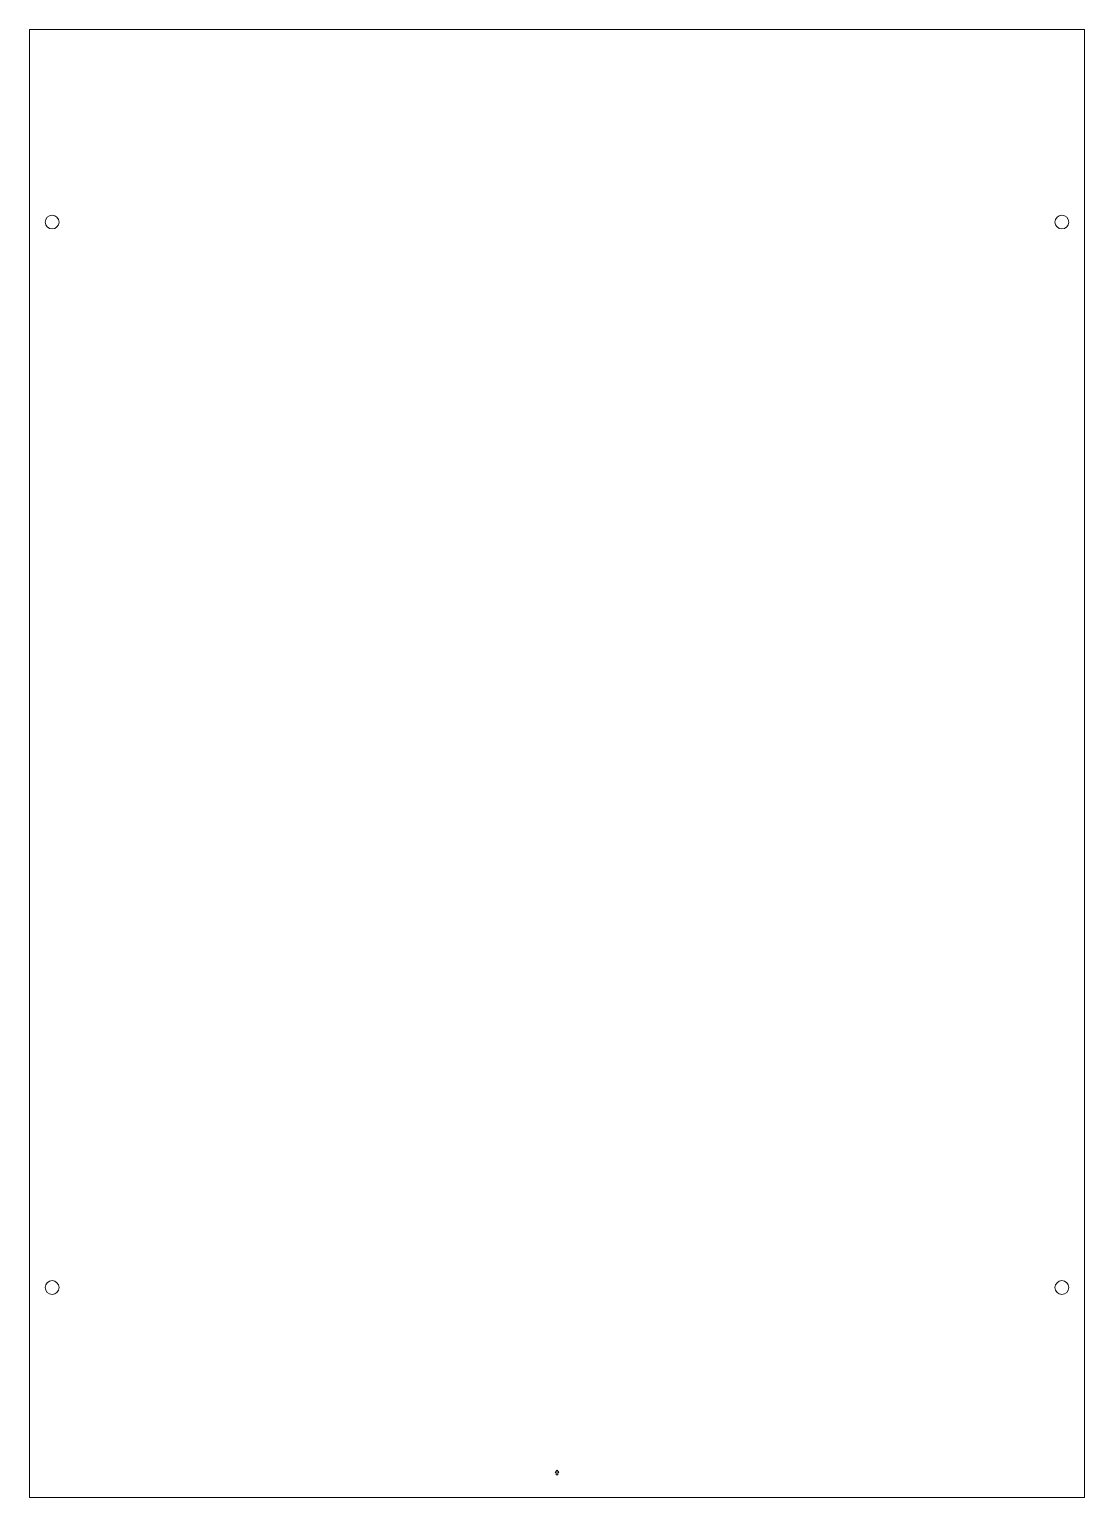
# Model space of a CAD drawing. Header units: inches. Extents: x -11.5 to 11.5, y -16 to 16.
import ezdxf

# ---------------------------------------------------------------- set-up
doc = ezdxf.new("R2010")
doc.units = ezdxf.units.IN
doc.header["$MEASUREMENT"] = 0

msp = doc.modelspace()

# ---------------------------------------------------------------- linework, layer by layer
at = {"color": 7, "linetype": 'Continuous', "lineweight": 15}
for p, q in [((-11.5, 16), (-11.5, -16)), ((11.5, 16), (-11.5, 16)), ((11.5, -16), (11.5, 16)), ((-0.04, -15.45), (0, -15.4)), ((-0.02, -15.45), (-0.04, -15.45)), ((-0.02, -15.5), (-0.02, -15.45)), ((0.02, -15.5), (-0.02, -15.5)), ((0, -15.4), (0.04, -15.45)), ((0.02, -15.45), (0.02, -15.5)), ((0.04, -15.45), (0.02, -15.45)), ((-11.5, -16), (11.5, -16))]:
    msp.add_line(p, q, dxfattribs=at)
for centre in [(-11.004, 11.8), (11.004, 11.8), (-11.004, -11.421), (11.004, -11.421)]:
    msp.add_circle(centre, 0.15, dxfattribs=at)

doc.saveas('drawing.dxf')
